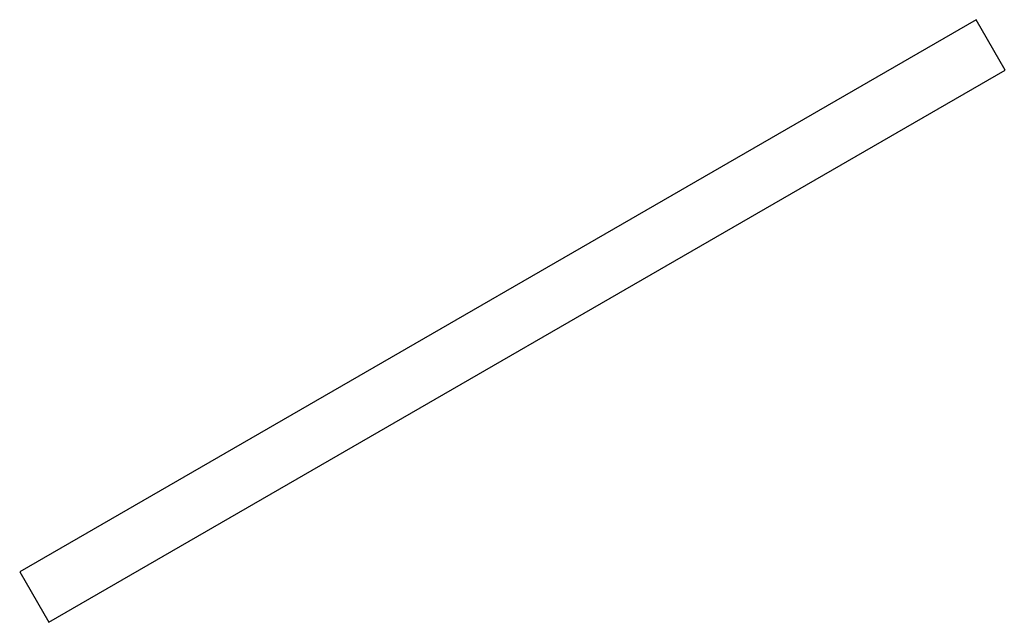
# Model space of a CAD drawing. Extents: x 0 to 33.9, y 0 to 20.7.
import ezdxf

# ---------------------------------------------------------------- set-up
doc = ezdxf.new("R2010")
doc.units = 0
doc.layers.get('0').update_dxf_attribs({"linetype": 'CONTINUOUS'})

msp = doc.modelspace()

# ---------------------------------------------------------------- linework, layer by layer
msp.add_lwpolyline([(0.998, 0), (33.907, 19), (32.907, 20.732), (-0.002, 1.732)], close=True)

doc.saveas('drawing.dxf')
